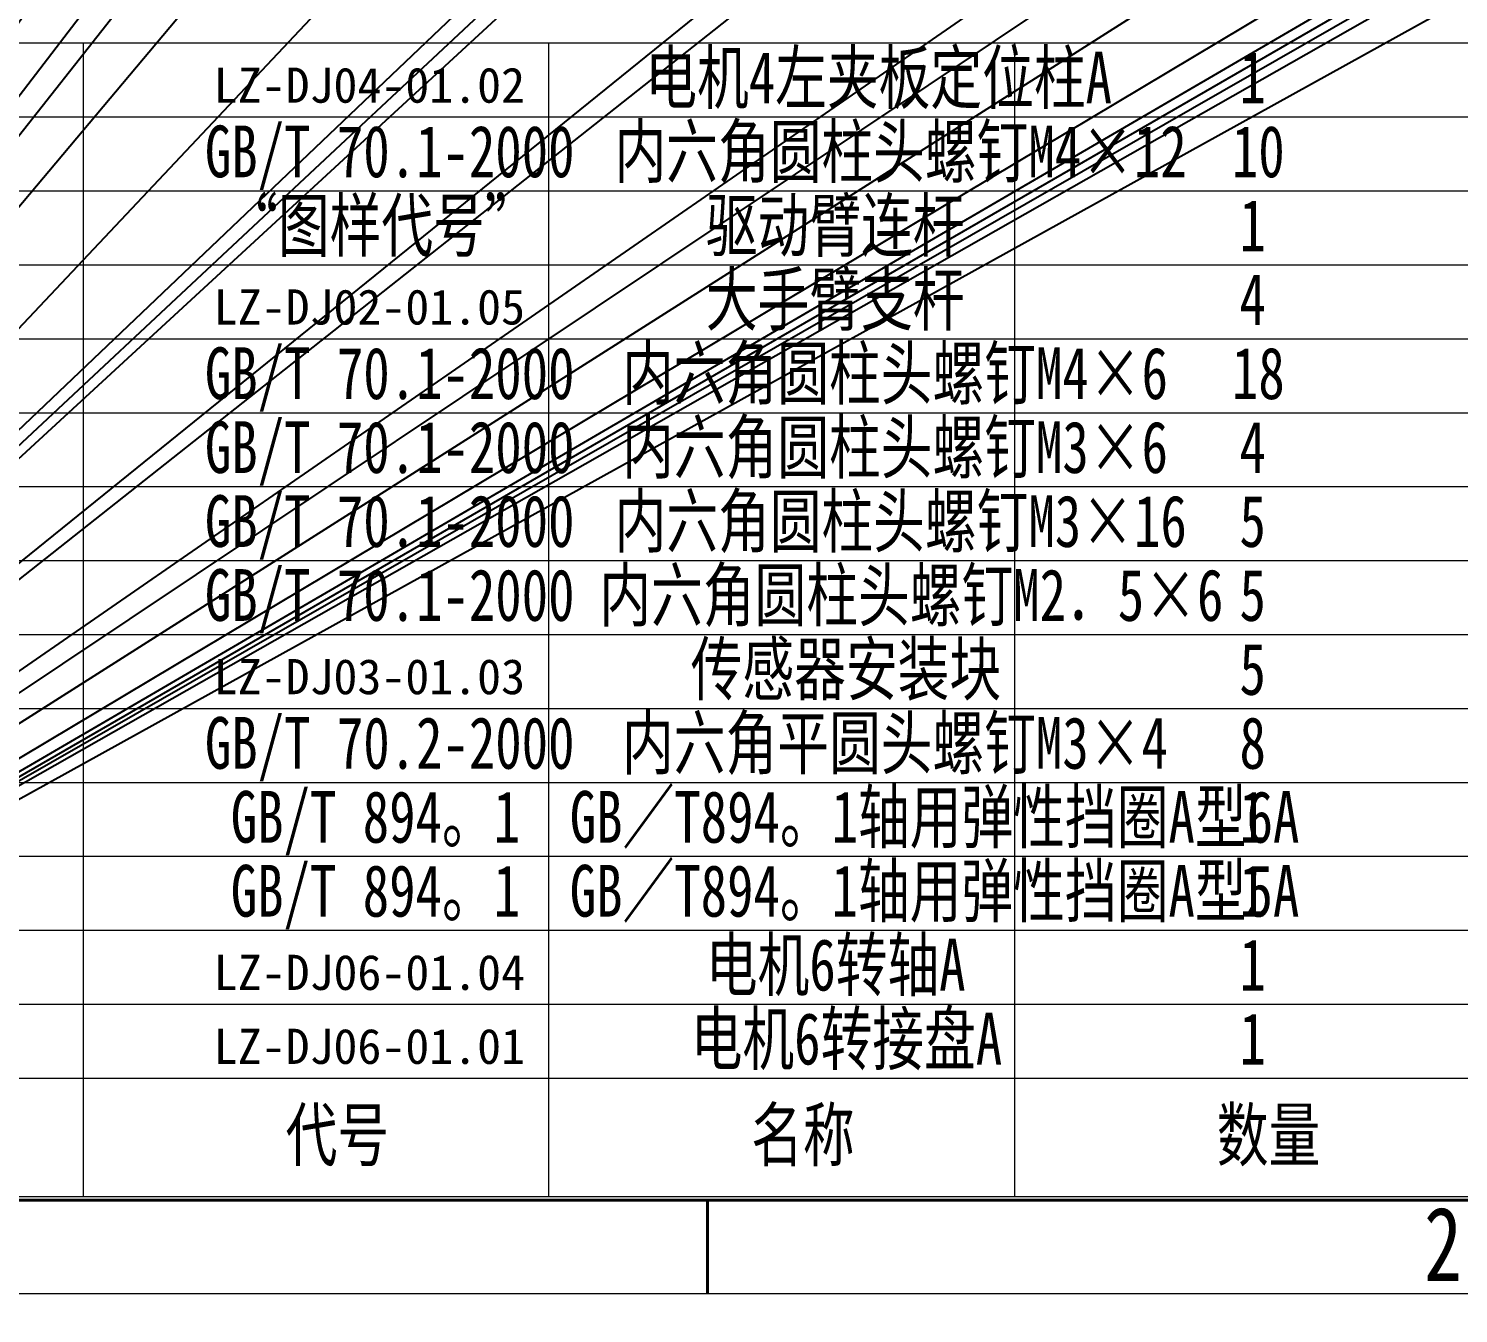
# Model space of a CAD drawing. Header units: millimetres. Extents: x 0 to 4220, y 0 to 2956.
# Drawn here: x 635 to 1602, y 0 to 869 of the extents above; entities that cross this region are included whole.
import ezdxf

# ---------------------------------------------------------------- set-up
doc = ezdxf.new("R2010")
doc.units = ezdxf.units.MM
doc.linetypes.add('SLD-实线', pattern=[0])
doc.layers.add('文字', color=7, linetype='SLD-实线', lineweight=15)
doc.layers.add('粗实线', color=7, linetype='SLD-实线', lineweight=40)
doc.styles.add('SLDTEXTSTYLE0', font='HYSWLONGFANGSONG.TTF')
doc.styles.add('SLDTEXTSTYLE2', font='SIMSUN.TTC')
doc.styles.add('SLDTEXTSTYLE3', font='HYSWLONGFANGSONG.TTF', dxfattribs={"bigfont": 'bigfont'})
doc.styles.get("Standard").update_dxf_attribs({"font": 'HYSWLONGFANGSONG.TTF'})
doc.dimstyles.new('SLDDIMSTYLE1', dxfattribs={"dimtxt": 0, "dimasz": 30, "dimexe": 0, "dimexo": 0.0625, "dimgap": 0, "dimtad": 0, "dimtih": 1, "dimtoh": 1, "dimdec": 0, "dimrnd": 1e-09, "dimzin": 0, "dimdsep": 46, "dimtxsty": 'Standard', "dimblk1": 'NONE', "dimblk2": 'NONE', "dimsah": 1, "dimcen": 0.09, "dimadec": 0, "dimazin": 0, "dimtfac": 30, "dimtdec": 0, "dimtofl": 0, "dimtmove": 0, "dimatfit": 3, "dimldrblk": 'NONE', "dimfxl": 0, "dimfrac": 2, "dimtolj": 1, "dimtzin": 0, "dimarcsym": 0})

# ---------------------------------------------------------------- blocks, each defined once
blk = doc.blocks.new('SW_TABLEANNOTATION_0')
at = {"color": 0, "linetype": 'SLD-实线', "lineweight": 0}
for p, q in [((1751.98, 0), (0, 0)), ((178.06, 0), (178.06, -700)), ((492.72, 0), (492.72, -700)), ((808.01, 0), (808.01, -700)), ((0, -50), (1751.98, -50)), ((0, -100), (1751.98, -100)), ((0, -150), (1751.98, -150)), ((0, -200), (1751.98, -200)), ((0, -250), (1751.98, -250)), ((0, -300), (1751.98, -300)), ((0, -350), (1751.98, -350)), ((0, -400), (1751.98, -400)), ((0, -450), (1751.98, -450)), ((0, -500), (1751.98, -500)), ((0, -550), (1751.98, -550)), ((0, -600), (1751.98, -600)), ((0, -650), (1751.98, -650)), ((0, -700), (1751.98, -700)), ((178.06, -700), (178.06, -780)), ((492.72, -700), (492.72, -780)), ((808.01, -700), (808.01, -780)), ((0, -780), (1751.98, -780))]:
    blk.add_line(p, q, dxfattribs=at)
at = {"color": 0, "linetype": 'Continuous', "lineweight": 0, "attachment_point": 1}
for s, insert, char_height, style in [('电\\M+18AF74\\M+18DB6夹\\M+194C2\\M+192E8\\M+188CA\\M+1928CA', (558.25, -5.79), 35, 'SLDTEXTSTYLE3'), ('1', (960.21, -5.79), 35, 'SLDTEXTSTYLE0'), ('LZ-DJ04-01.02', (266.31, -16.57), 23.8125, 'SLDTEXTSTYLE2'), ('GB/T 70.1-2000', (260.34, -55.79), 35, 'SLDTEXTSTYLE0'), ('\\M+193E0\\M+1985A\\M+18A70圆\\M+1928C头\\M+19786钉M4\\M+1817E12', (537.39, -55.79), 35, 'SLDTEXTSTYLE3'), ('10', (955.08, -55.79), 35, 'SLDTEXTSTYLE0'), ('\\M+18167图样\\M+191E3\\M+18D86\\M+18168', (273.97, -105.79), 35, 'SLDTEXTSTYLE3'), ('驱动\\M+1E45D连\\M+19E57', (599.2, -105.79), 35, 'SLDTEXTSTYLE3'), ('1', (960.21, -105.79), 35, 'SLDTEXTSTYLE0'), ('\\M+191E5\\M+18EE8\\M+1E45D\\M+18E78\\M+19E57', (599.2, -155.79), 35, 'SLDTEXTSTYLE3'), ('4', (960.21, -155.79), 35, 'SLDTEXTSTYLE0'), ('LZ-DJ02-01.05', (266.31, -166.57), 23.8125, 'SLDTEXTSTYLE2'), ('GB/T 70.1-2000', (260.34, -205.79), 35, 'SLDTEXTSTYLE0'), ('\\M+193E0\\M+1985A\\M+18A70圆\\M+1928C头\\M+19786钉M4\\M+1817E6', (542.55, -205.79), 35, 'SLDTEXTSTYLE3'), ('18', (955.11, -205.79), 35, 'SLDTEXTSTYLE0'), ('\\M+193E0\\M+1985A\\M+18A70圆\\M+1928C头\\M+19786钉M3\\M+1817E6', (542.55, -255.79), 35, 'SLDTEXTSTYLE3'), ('GB/T 70.1-2000', (260.34, -255.79), 35, 'SLDTEXTSTYLE0'), ('4', (960.21, -255.79), 35, 'SLDTEXTSTYLE0'), ('GB/T 70.1-2000', (260.34, -305.79), 35, 'SLDTEXTSTYLE0'), ('\\M+193E0\\M+1985A\\M+18A70圆\\M+1928C头\\M+19786钉M3\\M+1817E16', (537.42, -305.79), 35, 'SLDTEXTSTYLE3'), ('5', (960.21, -305.79), 35, 'SLDTEXTSTYLE0'), ('GB/T 70.1-2000', (260.34, -355.79), 35, 'SLDTEXTSTYLE0'), ('\\M+193E0\\M+1985A\\M+18A70圆\\M+1928C头\\M+19786钉M2\\M+181445\\M+1817E6', (527.18, -355.79), 35, 'SLDTEXTSTYLE3'), ('5', (960.21, -355.79), 35, 'SLDTEXTSTYLE0'), ('传\\M+18AB4\\M+18AED\\M+188C0\\M+19195块', (588.97, -405.79), 35, 'SLDTEXTSTYLE3'), ('5', (960.21, -405.79), 35, 'SLDTEXTSTYLE0'), ('LZ-DJ03-01.03', (266.31, -416.57), 23.8125, 'SLDTEXTSTYLE2'), ('GB/T 70.2-2000', (260.34, -455.79), 35, 'SLDTEXTSTYLE0'), ('\\M+193E0\\M+1985A\\M+18A70\\M+195BD圆头\\M+19786钉M3\\M+1817E4', (542.52, -455.79), 35, 'SLDTEXTSTYLE3'), ('8', (960.24, -455.79), 35, 'SLDTEXTSTYLE0'), ('GB\\M+1815ET894\\M+181421轴\\M+19770弹\\M+190AB挡\\M+19A9FA\\M+18C5E6A', (507.18, -505.79), 35, 'SLDTEXTSTYLE3'), ('GB/T 894\\M+181421', (277.84, -505.79), 35, 'SLDTEXTSTYLE3'), ('1', (960.21, -505.79), 35, 'SLDTEXTSTYLE0'), ('GB\\M+1815ET894\\M+181421轴\\M+19770弹\\M+190AB挡\\M+19A9FA\\M+18C5E5A', (507.16, -555.79), 35, 'SLDTEXTSTYLE3'), ('GB/T 894\\M+181421', (277.84, -555.79), 35, 'SLDTEXTSTYLE3'), ('1', (960.21, -555.79), 35, 'SLDTEXTSTYLE0'), ('电\\M+18AF76转轴A', (599.2, -605.79), 35, 'SLDTEXTSTYLE3'), ('1', (960.21, -605.79), 35, 'SLDTEXTSTYLE0'), ('LZ-DJ06-01.04', (266.31, -616.57), 23.8125, 'SLDTEXTSTYLE2'), ('电\\M+18AF76转\\M+190DA盘A', (588.97, -655.79), 35, 'SLDTEXTSTYLE3'), ('1', (960.21, -655.79), 35, 'SLDTEXTSTYLE0'), ('LZ-DJ06-01.01', (266.31, -666.57), 23.8125, 'SLDTEXTSTYLE2'), ('\\M+196BC\\M+18FCC', (629.9, -720.79), 35, 'SLDTEXTSTYLE3'), ('\\M+19094\\M+197CA', (944.87, -720.79), 35, 'SLDTEXTSTYLE3'), ('\\M+191E3\\M+18D86', (314.93, -720.79), 35, 'SLDTEXTSTYLE3')]:
    blk.add_mtext(s, dxfattribs=dict(at, insert=insert, char_height=char_height, style=style))
blk = doc.blocks.new('_NONE')

msp = doc.modelspace()

# ---------------------------------------------------------------- linework, layer by layer
at = {"color": 7, "linetype": 'SLD-实线', "lineweight": 0}
msp.add_line((25.01, 13.49), (4175.01, 13.49), dxfattribs=at)
at = {"layer": '粗实线'}
for p, q in [((148.01, 76.49), (4115.01, 76.49)), ((1094.01, 76.49), (1094.01, 13.49))]:
    msp.add_line(p, q, dxfattribs=at)

# ---------------------------------------------------------------- block references
at = {"color": 7, "linetype": 'Continuous', "lineweight": 0}
msp.add_blockref('SW_TABLEANNOTATION_0', (493.77, 859.1), dxfattribs=at)

# ---------------------------------------------------------------- texts
at = {"color": 7, "linetype": 'Continuous', "lineweight": 0, "insert": (1578.9, 71.94), "char_height": 50, "attachment_point": 1, "style": 'SLDTEXTSTYLE0'}
msp.add_mtext('2', dxfattribs=at)

# ---------------------------------------------------------------- leaders
at = {"layer": '文字', "has_arrowhead": 0}
for points in [[(2065.01, 2617.49), (0, 0)], [(1873.3, 2614.04), (0, 0)], [(2105.62, 2507.56), (0, 0)], [(1913.24, 2506.43), (0, 0)], [(1304.66, 2423.05), (0, 0)], [(1438.22, 2379.02), (0, 0)], [(1515.11, 2324.84), (0, 0)], [(1195.13, 2324.02), (0, 0)], [(1586.02, 2320.7), (0, 0)], [(1240.49, 2304.67), (0, 0)], [(1532.04, 2303.08), (0, 0)], [(1081.01, 2284.37), (0, 0)], [(1439.93, 2261.32), (0, 0)], [(1197.98, 2121.72), (0, 0)], [(1213.88, 2099.39), (0, 0)], [(1379.65, 1992.19), (0, 0)], [(2124.55, 1985.09), (0, 0)], [(2089.77, 1923.59), (0, 0)], [(889.9, 1879.87), (0, 0)], [(1913.99, 1820.71), (0, 0)], [(1022.38, 1611.28), (0, 0)], [(882.03, 1225.64), (0, 0)], [(1472.08, 1189.01), (0, 0)], [(1851.82, 1175.5), (0, 0)], [(1485.65, 1173.88), (0, 0)], [(2008.4, 1170.5), (0, 0)], [(2009.36, 1141.27), (0, 0)], [(1970.51, 1137.98), (0, 0)], [(1984.28, 1137.02), (0, 0)], [(1969.43, 1089.61), (0, 0)], [(993.86, 1054.09), (0, 0)], [(1498.39, 1036.04), (0, 0)], [(1550.85, 1036.04), (0, 0)], [(1731.79, 1034.3), (0, 0)]]:
    msp.add_leader(points, dimstyle='SLDDIMSTYLE1', dxfattribs=at)

doc.saveas('drawing.dxf')
